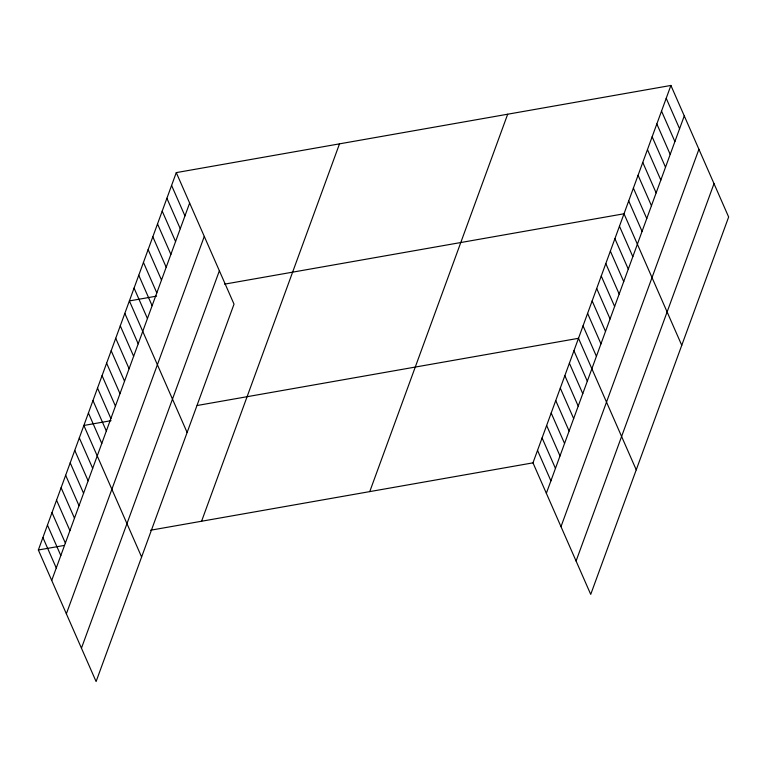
<?xml version="1.0" encoding="UTF-8"?>
<svg xmlns="http://www.w3.org/2000/svg" width="767" height="767" viewBox="0 0 767 767"><rect width="100%" height="100%" fill="white"/><g stroke="black" fill="none" stroke-linecap="round" stroke-linejoin="round"><path stroke-width="1.15" d="M176.276 172.613L234.021 304.154L96.096 681.547L38.35 549.997L176.276 172.613L670.904 85.453L728.65 217.003L590.724 594.387L532.979 462.846L670.904 85.453M51.715 580.446L189.641 203.063M66.365 613.811L204.281 236.428M81.446 648.182L219.372 270.799M201.577 521.234L339.503 143.851M369.752 491.609L507.677 114.216M546.353 493.296L684.269 115.913M560.993 526.651L698.919 149.268M576.084 561.022L714.01 183.639M156.583 296.129L129.383 300.923L187.119 432.473M224.597 284.145L624.012 213.772L681.758 345.313M111.071 420.671L83.862 425.464L141.607 557.005M197.215 405.494L578.5 338.305L636.246 469.845M38.35 549.997L64.418 545.404M150.572 530.227L532.979 462.846M666.216 98.291L679.581 128.741M661.528 111.119L674.893 141.569M656.84 123.947L670.205 154.407M652.151 136.785L665.516 167.235M647.463 149.613L660.828 180.063M642.775 162.441L656.14 192.891M638.077 175.279L651.451 205.729M633.389 188.107L646.763 218.557M628.7 200.935L642.065 231.385M619.458 226.227L632.833 256.677M614.913 238.671L628.278 269.131M610.359 251.125L623.724 281.585M605.805 263.58L619.17 294.039M601.251 276.034L614.626 306.484M596.707 288.488L610.072 318.938M592.153 300.942L605.518 331.392M587.599 313.396L600.964 343.846M583.045 325.85L596.419 356.3M573.946 350.759L587.311 381.209M569.392 363.213L582.767 393.663M564.848 375.667L578.213 406.117M560.293 388.121L573.658 418.571M555.739 400.575L569.104 431.025M551.185 413.029L564.56 443.479M546.641 425.484L560.006 455.934M542.087 437.938L555.452 468.388M537.533 450.392L550.898 480.842M171.587 185.441L184.952 215.901M166.899 198.279L180.264 228.729M162.201 211.107L175.576 241.557M157.513 223.935L170.888 254.395M152.825 236.773L166.19 267.223M148.136 249.601L161.501 280.051M143.448 262.429L156.813 292.889M138.76 275.267L152.125 305.717M134.072 288.095L147.437 318.545M124.829 313.377L138.194 343.827M120.275 325.831L133.64 356.281M115.721 338.285L129.096 368.735M111.177 350.74L124.542 381.189M106.623 363.194L119.988 393.644M102.069 375.648L115.434 406.098M97.524 388.102L110.889 418.552M92.97 400.556L106.335 431.006M88.416 413.01L101.781 443.46M79.317 437.919L92.682 468.369M74.763 450.373L88.128 480.823M70.209 462.827L83.574 493.277M65.655 475.281L79.03 505.731M61.111 487.735L74.476 518.185M56.557 500.189L69.922 530.639M52.003 512.634L65.368 543.094M47.449 525.088L60.823 555.548M42.904 537.542L56.269 568.002"/></g></svg>
